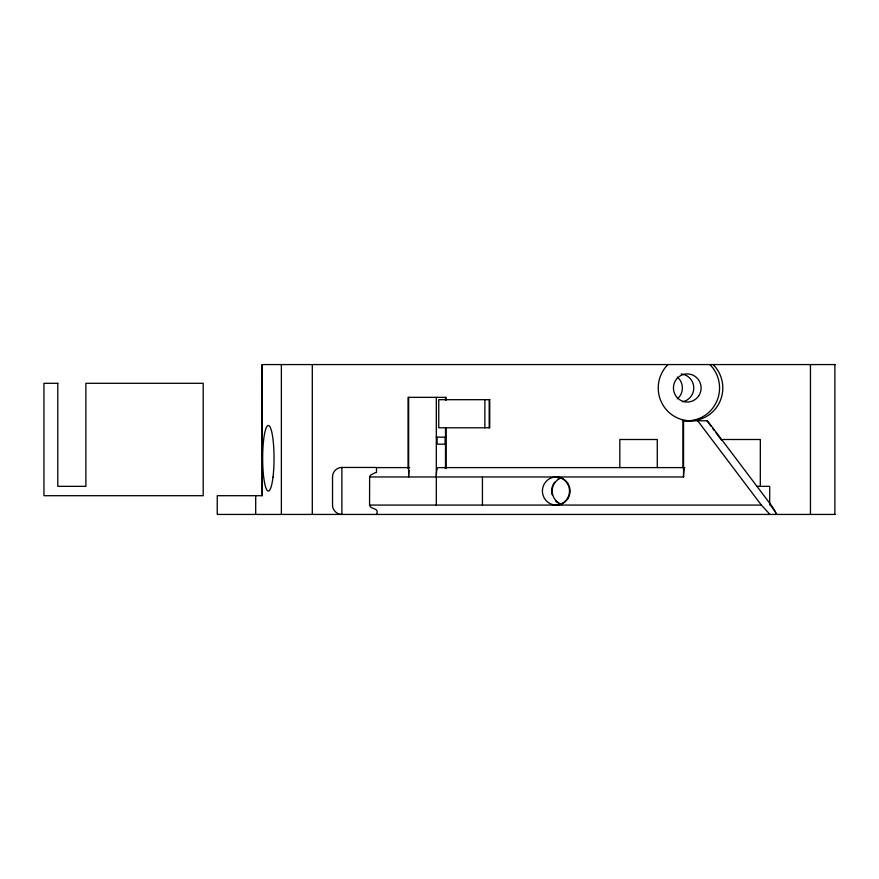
<?xml version="1.0" encoding="UTF-8"?>
<svg xmlns="http://www.w3.org/2000/svg" width="879" height="879" viewBox="0 0 879 879"><rect width="100%" height="100%" fill="white"/><g stroke="black" fill="none" stroke-linecap="round" stroke-linejoin="round"><path stroke-width="1.32" d="M776.179 514.215L775.761 512.973M776.739 514.215L771.619 505.766L707.452 420.766L682.983 420.766L682.983 467.606M376.487 514.435C379.816 507.326 370.619 510.062 369.565 505.073L369.63 476.517L370.894 474.902L374.289 473.133A34.402 34.402 0 0 1 376.487 472.386L376.487 467.452L341.898 467.452C336.888 467.331 332.394 471.814 332.526 476.825L332.526 505.073C332.405 510.073 336.888 514.567 341.898 514.435L341.898 467.452M835.05 514.435L217.245 514.435L217.245 495.701L262.195 495.701L262.129 364.565L835.05 364.565M436.314 437.16L446.071 437.16M722.868 439.5L760.335 439.5L760.313 486.34M376.487 467.606L409.702 467.606M684.851 467.606L437.94 467.606A9.372 1.626 -90 0 0 436.314 476.967M369.565 476.967L683.543 476.967A9.372 1.626 -90 0 1 684.28 469.133M756.599 486.34L769.707 486.34L769.707 505.073M369.565 505.073L761.346 505.073L769.949 514.424M769.389 514.424L768.488 513.863M770.542 505.073L771.136 505.864M706.892 420.766L711.023 426.238M712.682 428.425L714.33 430.622M715.989 432.809L721.769 440.478M697.695 420.766L761.346 505.073M771.29 506.062L771.806 506.776M772.18 507.293L773.037 508.523M773.102 508.622L773.641 509.424M773.97 509.908L774.718 511.106M774.828 511.281L775.245 512.007M834.874 364.565L834.874 514.435M810.449 364.565L810.449 514.435M683.543 420.766L683.543 476.967M657.272 467.606L657.272 439.5L619.827 439.5L619.827 467.606M489.196 399.692L489.196 427.787M484.878 399.692L484.878 427.787M482.439 476.967L482.439 505.073M446.071 400.088L446.071 397.352L408.076 397.352L408.076 468.738M446.071 427.546L446.071 468.738M445.51 397.352L445.51 400.088M445.51 427.546L445.51 467.408M445.257 437.16L445.257 444.181L437.127 444.181L437.127 437.16M436.314 397.352L436.314 505.073M408.636 397.352L408.636 476.967A9.372 1.626 -90 0 1 409.12 470.342M312.298 364.565L312.298 514.435M281.368 364.565L281.368 514.435M262.195 364.565L262.195 495.701M255.701 495.701L255.701 514.435M713.122 364.565A32.787 32.292 -90 0 1 713.429 411.086A32.787 32.292 -90 0 1 667.611 411.086A32.787 32.292 -90 0 1 667.93 364.565M681.192 373.982A14.053 13.833 -90 0 1 682.467 401.791M677.28 377.069A14.053 13.833 -90 0 1 677.335 398.846M709.869 364.565A32.787 32.292 -90 0 1 682.379 420.393M684.17 467.969A9.372 1.626 -90 0 1 684.323 467.76M561.637 504.524A14.053 13.833 -90 0 1 555.66 500.953M552.133 494.888A14.053 13.833 -90 0 1 554.704 482.164M557.868 479.264A14.053 13.833 -90 0 1 559.088 478.539M560.78 477.956A14.053 13.833 -90 0 1 560.78 504.085M562.197 504.524A14.053 13.833 -90 0 1 560.912 477.956M444.444 467.606A9.372 1.626 -90 0 1 444.895 467.969M57.783 383.299L43.95 383.299L43.95 495.701L203.192 495.701L203.192 383.299L85.889 383.299L85.889 486.34L57.783 486.34L57.783 383.299M489.757 399.692L438.753 399.692L438.753 427.787L489.757 427.787L489.757 399.692M273.006 477.11A32.787 5.692 -90 0 0 268.864 425.579A32.787 5.692 -90 0 0 263.184 472.012A32.787 5.692 -90 0 0 273.006 477.11M698.585 396.066A14.053 13.833 -90 0 0 688.51 373.982A14.053 13.833 -90 0 0 674.709 393.88A14.053 13.833 -90 0 0 698.585 396.066M568.23 498.041A14.053 13.833 -90 0 0 556.242 476.967A14.053 13.833 -90 0 0 544.255 498.041A14.053 13.833 -90 0 0 568.23 498.041"/></g></svg>
